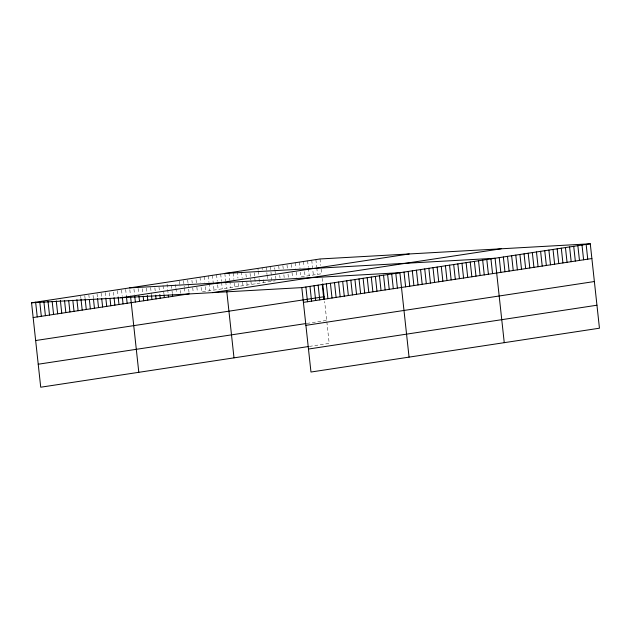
<?xml version="1.0" encoding="UTF-8"?>
<svg xmlns="http://www.w3.org/2000/svg" width="631" height="631" viewBox="0 0 631 631"><rect width="100%" height="100%" fill="white"/><g stroke="black" fill="none" stroke-linecap="round" stroke-linejoin="round"><path stroke-width="0.47" stroke-dasharray="3.15 2.37" d="M202.425 291.837L275.274 280.771M306.832 323.419L326.7 320.406M309.332 346.411L329.193 343.39L324.642 301.452M320.027 258.97L320.729 265.43M321.124 269.114L321.629 273.728L300.932 276.875L300.435 272.261M322.125 278.326L322.63 282.925M315.886 259.601L316.691 266.976M316.786 267.899L317.488 274.359M311.746 260.232L313.347 274.99M307.605 260.855L308.307 267.315M308.409 268.238L309.214 275.613M303.472 261.486L304.071 267.023M304.568 271.63L305.073 276.244M299.331 262.117L300.033 268.569M295.19 262.741L295.789 268.278M296.191 271.969L296.791 277.498M291.151 264.294L291.554 267.986M292.05 272.592L292.555 277.206M287.01 264.925L287.413 268.617M288.012 274.146L288.414 277.837M282.877 265.556L283.272 269.24M283.879 274.777L284.179 277.545M278.736 266.179L279.036 268.948M279.738 275.408L280.038 278.168M274.698 267.733L274.895 269.579M274.998 270.502L275.897 278.799M270.36 266.519L271.961 281.276M266.219 267.142L267.023 274.524M267.118 275.447L267.52 279.139M262.078 267.773L262.283 269.618M263.379 279.762L263.679 282.53M257.937 268.404L258.142 270.249M258.245 271.172L258.639 274.856M259.041 278.547L259.546 283.161M254.198 272.718L255.405 283.784M250.065 273.349L250.767 279.809M250.862 280.724L251.264 284.415M245.924 273.98L246.327 277.664M246.824 282.278L247.123 285.046M241.484 271.843L242.186 278.295M242.588 281.986L242.99 285.677M237.248 271.543L237.95 278.003M238.55 283.54L238.849 286.3M233.21 273.097L233.912 279.557M234.306 283.24L234.708 286.931M228.966 272.805L229.771 280.18M229.865 281.103L230.567 287.562M224.825 273.436L225.63 280.811M225.732 281.734L226.434 288.186M220.692 274.059L221.489 281.442M221.591 282.365L222.293 288.817M216.551 274.69L217.253 281.142M217.656 284.833L218.152 289.448M212.41 275.321L214.012 290.079M208.269 275.944L208.971 282.404M209.074 283.327L209.878 290.702M204.136 276.575L204.736 282.112M205.233 286.719L205.738 291.333M199.995 277.206L200.595 282.735M201.1 287.35L201.597 291.964M196.06 279.675L196.454 283.366M196.856 287.058L197.361 291.664M191.919 280.306L192.218 283.074M192.715 287.689L193.22 292.295M187.675 280.014L187.975 282.783M188.077 283.705L189.079 292.926M183.542 280.645L184.236 287.097M184.339 288.02L184.844 292.634M179.401 281.268L180.001 286.805M180.403 290.497L180.703 293.257M175.56 284.668L175.86 287.436M175.962 288.359L176.459 292.965M171.419 285.299L172.326 293.596M167.081 284.076L168.185 294.227M163.043 285.63L163.547 290.244M163.642 291.167L163.95 293.928M159.004 287.184L159.304 289.945M154.863 287.807L155.265 291.498M150.628 287.515L151.432 294.898M146.487 288.146L146.991 292.752M142.346 288.777L142.851 293.383M138.11 288.477L138.607 293.092M133.969 289.108L134.569 294.645M129.828 289.739L130.436 295.269M125.648 289.44L126.35 295.892M121.562 290.055L122.256 296.515M117.469 290.678L118.076 296.215M113.485 292.224L113.982 296.83M109.4 292.839L109.897 297.453M105.211 292.539L105.716 297.154M101.126 293.163L101.623 297.769M97.04 293.778L97.442 297.469M93.049 295.324L93.349 298.092M88.861 295.024L89.168 297.793M84.775 295.647L85.177 299.331M80.689 296.262L80.894 298.108"/><path stroke-width="0.95" d="M31.55 302.793L320.027 258.97L590.277 243.787L599.45 328.207L310.973 372.03L301.807 287.61L31.55 302.793L40.723 387.213L308.504 346.537M120.734 297.785L409.211 253.962M33.151 317.551L189.182 293.849M212.623 292.618L501.093 248.795M301.807 287.61L590.277 243.787M35.651 340.535L324.129 296.72M303.408 302.367L591.886 258.544M38.223 364.221L306.003 323.545M305.901 325.351L594.378 281.536M308.48 349.038L596.95 305.223M224.825 273.436L495.083 258.253L504.256 342.672M129.631 287.894L399.888 272.71L409.054 357.13M586.144 244.418L587.745 259.175M582.003 245.049L583.604 259.798M577.862 245.672L579.463 260.429M573.721 246.303L575.33 261.06M569.588 246.934L571.189 261.691M565.447 247.557L567.048 262.315M561.306 248.188L562.907 262.946M557.165 248.819L558.766 263.577M553.024 249.45L554.633 264.2M548.891 250.073L550.492 264.831M544.75 250.704L546.351 265.462M540.609 251.335L542.21 266.093M536.468 251.958L538.077 266.716M532.335 252.589L533.936 267.347M528.194 253.22L529.795 267.978M524.053 253.851L525.655 268.601M519.912 254.474L521.522 269.232M515.779 255.105L517.381 269.863M511.638 255.736L513.24 270.494M507.498 256.36L509.099 271.117M503.357 256.991L504.966 271.748M499.224 257.622L500.825 272.379M490.942 258.876L492.543 273.633M486.801 259.507L488.41 274.264M482.668 260.138L484.269 274.895M478.527 260.761L480.128 275.518M474.386 261.392L475.987 276.149M470.245 262.023L471.854 276.78M466.112 262.646L467.713 277.403M461.971 263.277L463.572 278.034M457.83 263.908L459.431 278.665M453.689 264.539L455.298 279.296M449.556 265.162L451.157 279.919M445.415 265.793L447.016 280.55M441.274 266.424L442.875 281.181M437.133 267.047L438.742 281.805M433 267.678L434.601 282.436M428.859 268.309L430.46 283.067M424.718 268.94L426.319 283.69M420.577 269.563L422.186 284.321M416.444 270.194L418.045 284.952M412.303 270.825L413.904 285.583M408.162 271.448L409.764 286.206M404.021 272.079L405.63 286.837M395.795 273.333L397.404 288.083M391.709 273.949L393.318 288.706M387.623 274.572L389.224 289.329M383.538 275.195L385.139 289.952M379.452 275.81L381.053 290.568M375.366 276.433L376.967 291.191M371.28 277.056L372.882 291.814M367.195 277.679L368.796 292.429M363.101 278.295L364.71 293.052M359.015 278.918L360.624 293.675M354.93 279.541L356.531 294.291M350.844 280.156L352.445 294.914M346.758 280.779L348.359 295.537M342.672 281.402L344.274 296.16M338.587 282.018L340.188 296.775M334.501 282.641L336.102 297.398M330.407 283.264L332.016 298.021M326.322 283.887L327.931 298.637M322.725 283.847L324.437 299.559M322.236 284.502L323.837 299.26M318.15 285.125L319.751 299.883M314.064 285.748L315.666 300.506M309.979 286.364L311.58 301.121M305.893 286.987L307.494 301.744M226.734 290.946L233.998 357.856M172.421 294.519L172.626 296.365M168.288 295.15L168.485 296.988M164.044 294.851L164.344 297.619M159.809 294.559L160.211 298.25M155.668 295.19L156.07 298.881M151.527 295.821L151.929 299.504M147.291 295.521L147.788 300.135M143.15 296.152L143.655 300.766M138.915 295.86L139.514 301.389M134.774 296.483L135.373 302.02M130.633 297.114L138.804 372.314M126.445 296.815L127.146 303.266M122.359 297.438L123.061 303.89M118.171 297.13L118.975 304.513M114.085 297.753L114.889 305.136M109.999 298.376L110.804 305.751M105.811 298.077L106.718 306.374M101.725 298.692L102.624 306.997M97.537 298.392L98.539 307.612M93.451 299.015L94.453 308.236M89.365 299.638L90.367 308.859M85.177 299.331L86.281 309.482M80.989 299.031L82.196 310.097M76.903 299.654L78.11 310.72M72.817 300.269L74.024 311.343M68.732 300.892L69.931 311.959M64.543 300.593L65.845 312.582M60.355 300.293L61.759 313.205M56.269 300.908L57.673 313.82M52.184 301.531L53.588 314.443M47.995 301.232L49.502 315.066M43.91 301.855L45.416 315.689M39.721 301.547L41.323 316.305M35.636 302.17L37.237 316.928"/></g></svg>
